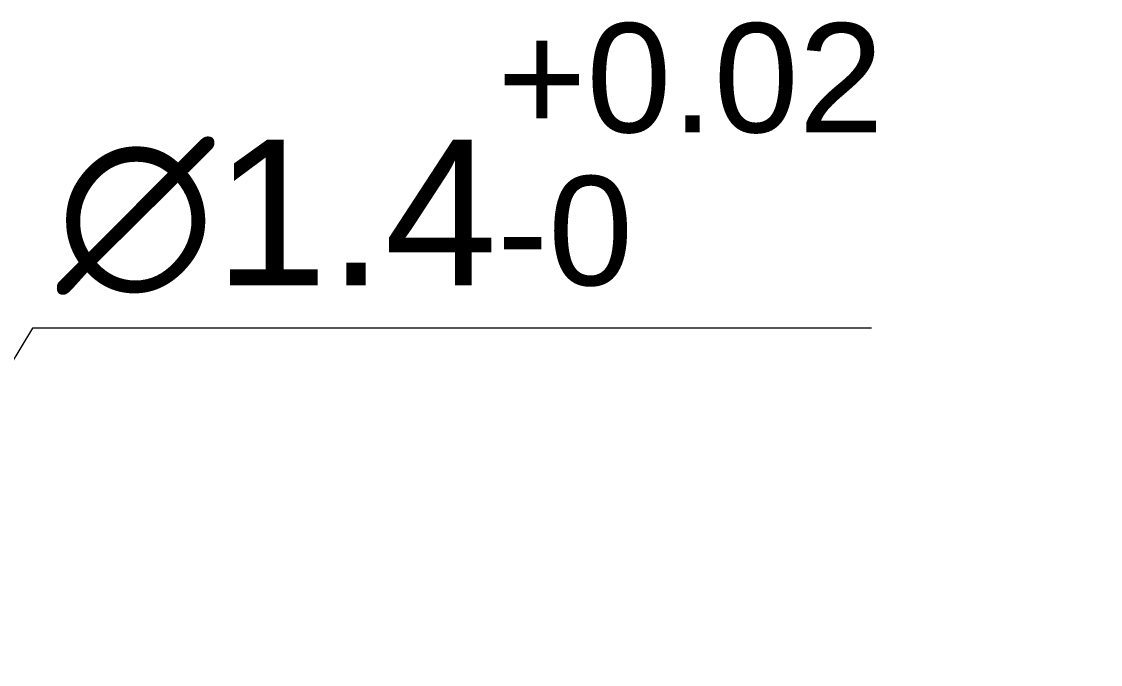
# Model space of a CAD drawing. Header units: millimetres. Extents: x 7018 to 13530, y 4187 to 5692.
# Drawn here: x 7304.08 to 7318.89, y 5004.17 to 5013 of the extents above; entities that cross this region are included whole.
import ezdxf

# ---------------------------------------------------------------- set-up
doc = ezdxf.new("R2010")
doc.units = ezdxf.units.MM
doc.layers.add('Dimension', color=3, linetype='Continuous')
doc.styles.get("Standard").update_dxf_attribs({"font": 'arial.ttf'})
doc.dimstyles.new('1', dxfattribs={"dimtxt": 2, "dimasz": 2, "dimexe": 0.75, "dimexo": 0.65, "dimgap": 0.5, "dimtad": 1, "dimtoh": 1, "dimdec": 1, "dimzin": 1, "dimdsep": 46, "dimtxsty": 'Standard', "dimcen": 0, "dimclrd": 256, "dimclre": 256, "dimclrt": 256, "dimadec": 0, "dimazin": 0, "dimtfac": 1, "dimtdec": 1, "dimtofl": 0, "dimtmove": 0, "dimatfit": 3, "dimfxl": 0.5, "dimlwd": 9, "dimlwe": 9, "dimarcsym": 0})

# ---------------------------------------------------------------- blocks, each defined once
blk = doc.blocks.new('*D3086')
at = {"layer": 'Defpoints', "color": 0, "ltscale": 5, "transparency": 16777216}
for p in [(7302.157, 5005.372), (7301.433, 5004.174)]:
    blk.add_point(p, dxfattribs=at)
at = {"layer": 'Dimension', "lineweight": 9, "ltscale": 5, "transparency": 16777216}
for p, q in [((7304.228, 5008.794), (7303.193, 5007.083)), ((7315.747, 5008.794), (7304.228, 5008.794))]:
    blk.add_line(p, q, dxfattribs=at)
at = {"layer": 'Dimension', "ltscale": 5, "transparency": 16777216}
blk.add_solid([(7302.908, 5007.255), (7303.478, 5006.91), (7302.157, 5005.372)], dxfattribs=at)
at = {"layer": 'Dimension', "ltscale": 5, "transparency": 16777216, "insert": (7310.238, 5011.116), "char_height": 2, "attachment_point": 5}
blk.add_mtext('∅1.4{\\H1.5;\\S+0.02^ -0;}', dxfattribs=at)

msp = doc.modelspace()

# ---------------------------------------------------------------- dimensions: what is measured, and where the dimension line sits
at = {"layer": 'Dimension', "ltscale": 5}
dim = msp.add_diameter_dim_2p(p1=(7301.433, 5004.174), p2=(7302.157, 5005.372), dimstyle='1', override={"dimgap": 0.5, "dimtol": 1, "dimlim": 0, "dimtp": 0.02, "dimtm": 1e-09, "dimtfac": 0.75, "dimtdec": 2}, dxfattribs=at)
dim.commit()
dim.dimension.update_dxf_attribs({"geometry": '*D3086', "text_midpoint": (7310.238, 5011.116)})

doc.saveas('drawing.dxf')
